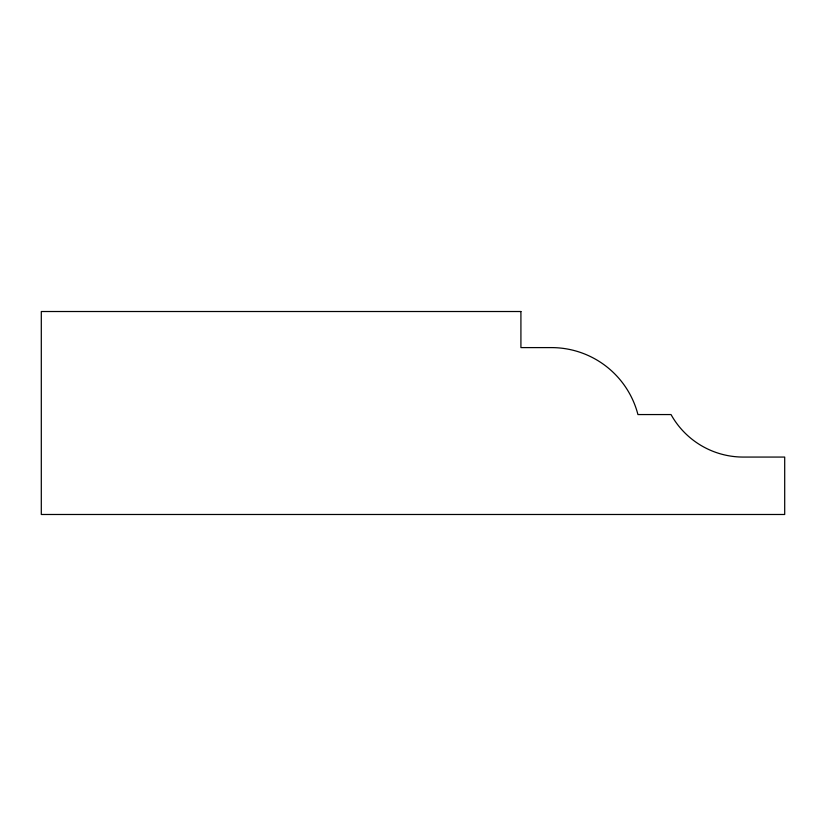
<?xml version="1.0" encoding="UTF-8"?>
<svg xmlns="http://www.w3.org/2000/svg" width="826" height="826" viewBox="0 0 826 826"><rect width="100%" height="100%" fill="white"/><g stroke="black" fill="none" stroke-linecap="round" stroke-linejoin="round"><path stroke-width="1.24" d="M520.917 311.516L41.3 311.516L41.3 514.484L784.7 514.484L784.7 457.067L742.884 457.067A82.631 82.631 0 0 1 671.032 414.559L637.94 414.559A89.332 89.332 0 0 0 551.118 347.601L520.917 347.601L520.917 311.516"/></g></svg>
